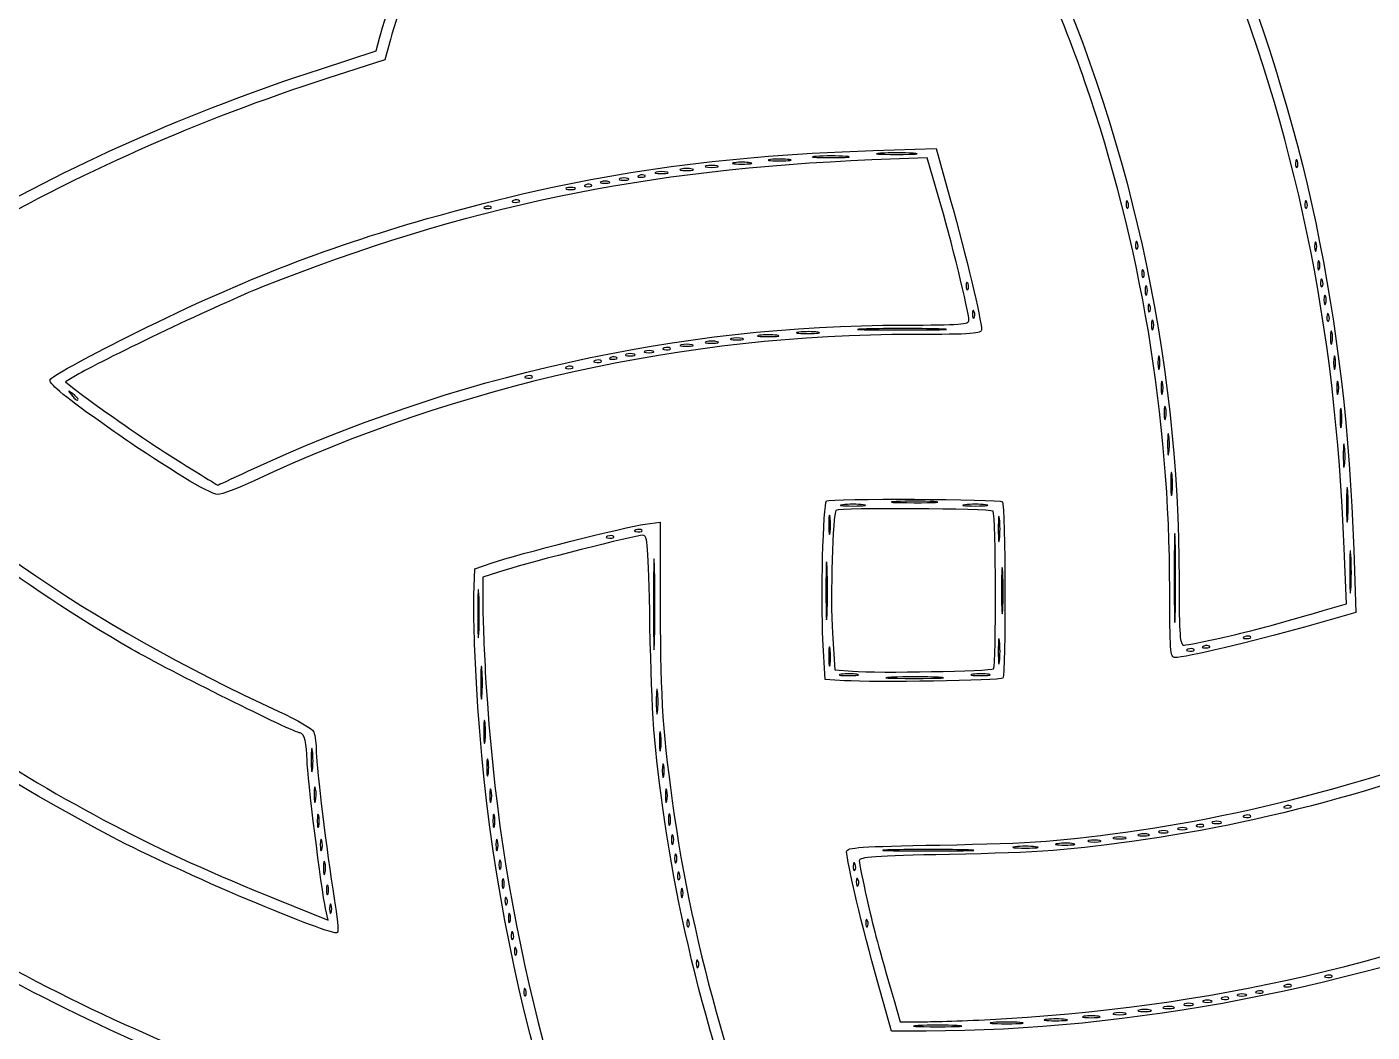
# Model space of a CAD drawing. Extents: x -435 to -123, y 280 to 590.
# Drawn here: x -354.8 to -241.4, y 398.2 to 482.9 of the extents above; entities that cross this region are included whole.
import ezdxf

# ---------------------------------------------------------------- set-up
doc = ezdxf.new("R2010")
doc.units = 0
doc.layers.add('Image', color=7, linetype='CONTINUOUS')

msp = doc.modelspace()

# ---------------------------------------------------------------- linework, layer by layer
at = {"layer": 'Image', "color": 7}
for points in [[(-330.08234, 479.375224), (-325.38326, 480.905987), (-325.105765, 481.982404)], [(-324.181338, 481.8682), (-324.643353, 480.148408), (-329.447816, 478.601498)], [(-283.452279, 472.505701), (-278.160612, 472.684546), (-276.903683, 468.214393)], [(-277.950665, 468.604343), (-278.915442, 471.885767), (-283.565097, 471.703889)], [(-350.462162, 453.662132), (-351.590795, 453.001443), (-350.859037, 452.406959)], [(-243.43927, 443.842338), (-243.439148, 443.842338)], [(-278.348678, 442.90519), (-278.348678, 442.905081)], [(-302.698944, 441.006095), (-301.443946, 441.172158), (-301.430452, 433.672784)], [(-242.935432, 438.844809), (-242.758391, 433.546163), (-247.098042, 432.32229)], [(-245.511968, 433.717078), (-243.554993, 434.288687), (-243.736945, 438.962297)], [(-317.13977, 435.012457), (-317.054362, 437.236923), (-315.599154, 437.74088)], [(-314.533492, 437.11916), (-316.392904, 436.520291), (-316.390258, 434.257267)], [(-287.357106, 437.33996), (-287.356444, 437.33996)], [(-272.541444, 436.94481), (-272.540492, 436.94481)], [(-285.873719, 427.804691), (-287.501409, 427.917102), (-287.696593, 431.278588)], [(-286.902922, 431.808252), (-286.708929, 428.711847), (-285.212896, 428.598028)], [(-277.950083, 428.089528), (-277.950083, 428.089409)], [(-333.828178, 409.384839), (-329.435301, 407.61629), (-329.652392, 408.582514)], [(-278.983599, 398.261097), (-281.923278, 398.259853), (-283.135679, 402.559345)], [(-281.701584, 400.839554), (-281.18091, 399.053616), (-278.877025, 399.054939)]]:
    msp.add_lwpolyline(points, dxfattribs=at)
for points in [[(-285.767383, 472.008512)], [(-280.078841, 472.273678)], [(-298.731966, 470.938085)], [(-296.6153, 471.202668)], [(-293.83355, 471.471101)], [(-290.525147, 471.738502)], [(-247.685092, 471.599059)], [(-305.743425, 469.872594)], [(-304.155925, 470.137178)], [(-302.70622, 470.386376)], [(-300.848633, 470.673501)], [(-308.653841, 469.343428)], [(-307.204136, 469.592626)], [(-315.670803, 467.740542)], [(-313.289553, 468.269709)], [(-261.972592, 468.159476)], [(-246.891342, 468.159476)], [(-261.178842, 464.719892)], [(-246.103092, 464.736429)], [(-245.838509, 463.148929)], [(-260.649675, 462.338642)], [(-275.466307, 461.280309)], [(-260.390592, 461.032262)], [(-245.568425, 461.544892)], [(-245.309342, 460.238512)], [(-274.937141, 458.899059)], [(-260.120508, 459.428226)], [(-245.039258, 458.634476)], [(-277.947252, 457.459249)], [(-259.861426, 458.121845)], [(-298.731966, 456.121418)], [(-296.6153, 456.386001)], [(-294.498633, 456.650585)], [(-291.588216, 456.922291)], [(-288.143897, 457.186419)], [(-244.773019, 457.195804)], [(-305.08747, 455.040542)], [(-303.626758, 455.320511)], [(-302.039258, 455.585094)], [(-300.589553, 455.834292)], [(-259.325102, 455.079137)], [(-244.508435, 455.079137)], [(-308.791636, 454.246792)], [(-306.410386, 454.775959)], [(-312.23122, 453.453042)], [(-259.060519, 452.96247)], [(-244.243852, 452.96247)], [(-350.524154, 451.541012)], [(-258.795935, 450.845804)], [(-243.971807, 450.577582)], [(-258.524229, 448.464554)], [(-243.705319, 447.533784)], [(-341.554091, 444.904318)], [(-336.208238, 445.45953)], [(-258.257402, 445.152534)], [(-284.312175, 442.636682)], [(-273.993425, 442.636682)], [(-287.098793, 441.581749)], [(-272.809838, 441.453095)], [(-302.970803, 440.488459)], [(-305.352053, 439.959292)], [(-257.986932, 439.453793)], [(-243.172118, 438.400738)], [(-301.907813, 437.352054)], [(-316.726173, 435.103095)], [(-258.452514, 435.49997)], [(-253.865978, 431.479232)], [(-251.641644, 431.492636)], [(-287.098793, 430.469249)], [(-272.809838, 431.134345)], [(-256.404144, 430.434292)], [(-255.081228, 430.698876)], [(-316.463759, 428.753095)], [(-285.873719, 427.804691)], [(-284.837717, 428.344018)], [(-273.725217, 428.344018)], [(-273.315245, 428.813923)], [(-301.649421, 426.901012)], [(-316.201213, 424.25044)], [(-301.386293, 423.325499)], [(-330.753297, 421.86919)], [(-315.941604, 421.080179)], [(-301.129277, 420.683304)], [(-330.493317, 418.695844)], [(-315.68136, 418.566637)], [(-300.864693, 418.566637)], [(-330.233443, 416.44997)], [(-315.416777, 416.44997)], [(-300.599158, 416.444943)], [(-251.641644, 416.411376)], [(-248.202061, 417.205126)], [(-257.060091, 415.368428)], [(-255.610394, 415.617626)], [(-254.149675, 415.897594)], [(-329.967908, 414.328269)], [(-315.151241, 414.328269)], [(-300.34267, 414.730179)], [(-264.336133, 414.317251)], [(-262.219466, 414.581835)], [(-260.230056, 414.837597)], [(-258.647591, 415.103844)], [(-300.078087, 413.142679)], [(-275.713216, 413.538699)], [(-269.760091, 413.797099)], [(-266.581467, 414.056518)], [(-329.704277, 412.48122)], [(-314.894754, 412.613512)], [(-284.991307, 412.332392)], [(-314.63017, 411.026012)], [(-299.807974, 411.538642)], [(-284.726724, 411.009476)], [(-329.446837, 410.496845)], [(-299.54892, 410.232262)], [(-329.182254, 408.909345)], [(-314.360057, 409.421976)], [(-314.101004, 408.115595)], [(-299.014224, 407.569892)], [(-283.932974, 407.569892)], [(-313.830891, 406.511559)], [(-313.566307, 405.188642)], [(-298.220474, 404.130309)], [(-244.762478, 402.917626)], [(-312.772557, 401.749059)], [(-248.202061, 402.123876)], [(-256.530925, 400.551761)], [(-254.943425, 400.816344)], [(-253.493728, 401.065542)], [(-252.033008, 401.345511)], [(-250.583311, 401.594709)], [(-264.468425, 399.504924)], [(-262.219466, 399.765168)], [(-260.1028, 400.029751)], [(-258.11339, 400.285514)], [(-276.374675, 398.720347)], [(-272.207487, 399.321398)], [(-271.083008, 398.982763)], [(-267.241814, 399.242669)]]:
    msp.add_lwpolyline(points, close=True, dxfattribs=at)
for points in [[(-325.105765, 481.982404), (-324.643327, 483.776221), (-322.223262, 490.77462), (-320.753555, 494.5682)], [(-319.759356, 494.5682), (-321.361594, 490.446475), (-323.616981, 483.968901), (-324.181338, 481.8682)], [(-265.602191, 478.296325), (-267.497719, 483.800182), (-271.52854, 493.245283), (-271.981877, 493.245283)], [(-269.929478, 491.491543), (-261.902683, 474.291075), (-257.670366, 455.252683), (-257.658764, 436.29372)], [(-254.226266, 492.319241), (-247.06862, 474.924898), (-243.590585, 458.452598), (-242.935432, 438.844809)], [(-243.736945, 438.962297), (-244.477291, 457.978785), (-247.775159, 473.773354), (-254.511117, 490.563366)], [(-360.886137, 465.702502), (-351.153042, 471.330599), (-341.156264, 475.767818), (-330.08234, 479.375224)], [(-329.447816, 478.601498), (-340.427098, 475.066458), (-350.546061, 470.582141), (-360.392662, 464.887982)], [(-258.452514, 435.49997), (-258.46106, 450.132103), (-260.871391, 464.559819), (-265.602191, 478.296325)], [(-346.026237, 430.471419), (-364.71315, 441.276063), (-380.508113, 456.354146), (-391.967508, 474.327575)], [(-321.069785, 466.757787), (-308.264983, 470.398697), (-297.606323, 472.027329), (-283.452279, 472.505701)], [(-288.280925, 472.008512), (-288.972149, 471.954008), (-288.406602, 471.909415), (-287.024154, 471.909415)], [(-285.767383, 472.008512), (-286.458607, 472.063016), (-287.589701, 472.063016), (-288.280925, 472.008512)], [(-287.024154, 471.909415), (-285.641706, 471.909415), (-285.076159, 471.954008), (-285.767383, 472.008512)], [(-282.856966, 472.273678), (-283.620951, 472.220232), (-282.995873, 472.176501), (-281.467904, 472.176501)], [(-280.078841, 472.273678), (-280.842826, 472.327123), (-282.092982, 472.327123), (-282.856966, 472.273678)], [(-281.467904, 472.176501), (-279.939935, 472.176501), (-279.314857, 472.220232), (-280.078841, 472.273678)], [(-283.565097, 471.703889), (-302.61814, 470.958619), (-318.095418, 467.733856), (-335.046029, 460.977591)], [(-299.658008, 470.938085), (-299.91267, 470.871534), (-299.70431, 470.817083), (-299.194987, 470.817083)], [(-298.731966, 470.938085), (-298.986628, 471.004633), (-299.403347, 471.004633), (-299.658008, 470.938085)], [(-299.194987, 470.817083), (-298.685664, 470.817083), (-298.477305, 470.871534), (-298.731966, 470.938085)], [(-297.541341, 471.202668), (-297.796003, 471.136117), (-297.587644, 471.081666), (-297.078321, 471.081666)], [(-296.6153, 471.202668), (-296.869961, 471.269216), (-297.28668, 471.269216), (-297.541341, 471.202668)], [(-297.078321, 471.081666), (-296.568998, 471.081666), (-296.360638, 471.136117), (-296.6153, 471.202668)], [(-295.156467, 471.474713), (-295.558633, 471.413898), (-295.292383, 471.362513), (-294.564779, 471.360526)], [(-293.83355, 471.471114), (-294.158961, 471.533916), (-294.754274, 471.535543), (-295.156467, 471.474713)], [(-294.564779, 471.360526), (-293.837175, 471.35841), (-293.508113, 471.4083), (-293.83355, 471.471101)], [(-292.112647, 471.741201), (-292.588183, 471.682315), (-292.262904, 471.63292), (-291.389779, 471.631436)], [(-290.525147, 471.738502), (-290.92271, 471.798872), (-291.637085, 471.800087), (-292.112647, 471.741201)], [(-291.389779, 471.631436), (-290.516654, 471.629848), (-290.127558, 471.67813), (-290.525147, 471.738502)], [(-247.844932, 471.439206), (-247.856415, 471.160292), (-247.793886, 471.004022), (-247.705967, 471.09194)], [(-247.685081, 471.599059), (-247.769541, 471.810125), (-247.832237, 471.747432), (-247.844932, 471.439206)], [(-247.705967, 471.09194), (-247.618049, 471.179858), (-247.608651, 471.408064), (-247.685092, 471.599059)], [(-306.404883, 469.872594), (-306.586784, 469.799196), (-306.437956, 469.739141), (-306.074154, 469.739141)], [(-305.743425, 469.872594), (-305.925326, 469.945993), (-306.222982, 469.945993), (-306.404883, 469.872594)], [(-306.074154, 469.739141), (-305.710352, 469.739141), (-305.561524, 469.799196), (-305.743425, 469.872594)], [(-304.817383, 470.137178), (-304.999284, 470.06378), (-304.850456, 470.003725), (-304.486654, 470.003725)], [(-304.155925, 470.137178), (-304.337826, 470.210576), (-304.635482, 470.210576), (-304.817383, 470.137178)], [(-304.486654, 470.003725), (-304.122852, 470.003725), (-303.974024, 470.06378), (-304.155925, 470.137178)], [(-303.213347, 470.407262), (-303.424405, 470.322802), (-303.361725, 470.260106), (-303.053485, 470.247411)], [(-302.70622, 470.386386), (-302.794141, 470.474305), (-303.022344, 470.483703), (-303.213347, 470.407262)], [(-303.053485, 470.247411), (-302.774588, 470.235928), (-302.618299, 470.298457), (-302.70622, 470.386376)], [(-301.774675, 470.673501), (-302.029336, 470.606951), (-301.820977, 470.5525), (-301.311654, 470.5525)], [(-300.848633, 470.673501), (-301.103295, 470.740049), (-301.520013, 470.740049), (-301.774675, 470.673501)], [(-301.311654, 470.5525), (-300.802331, 470.5525), (-300.593972, 470.606951), (-300.848633, 470.673501)], [(-309.3153, 469.343428), (-309.497201, 469.27003), (-309.348373, 469.209975), (-308.984571, 469.209975)], [(-308.653841, 469.343428), (-308.835743, 469.416826), (-309.133399, 469.416826), (-309.3153, 469.343428)], [(-308.984571, 469.209975), (-308.620769, 469.209975), (-308.47194, 469.27003), (-308.653841, 469.343428)], [(-307.711263, 469.613512), (-307.922321, 469.529052), (-307.859642, 469.466356), (-307.551402, 469.453661)], [(-307.204136, 469.592636), (-307.292058, 469.680555), (-307.520261, 469.689953), (-307.711263, 469.613512)], [(-307.551402, 469.453661), (-307.272505, 469.442178), (-307.116215, 469.504707), (-307.204136, 469.592626)], [(-275.382487, 458.202392), (-275.382487, 458.875403), (-276.913816, 465.077752), (-277.950665, 468.604343)], [(-316.17793, 467.761428), (-316.388988, 467.676968), (-316.326308, 467.614273), (-316.018069, 467.601578)], [(-315.670803, 467.740553), (-315.758724, 467.828471), (-315.986927, 467.837869), (-316.17793, 467.761428)], [(-316.018069, 467.601578), (-315.739171, 467.590095), (-315.582882, 467.652624), (-315.670803, 467.740542)], [(-313.79668, 468.290595), (-314.007738, 468.206135), (-313.945058, 468.143439), (-313.636819, 468.130744)], [(-313.289553, 468.26972), (-313.377474, 468.357638), (-313.605677, 468.367036), (-313.79668, 468.290595)], [(-313.636819, 468.130744), (-313.357921, 468.119262), (-313.201632, 468.181791), (-313.289553, 468.269709)], [(-276.903683, 468.214393), (-275.654744, 463.772679), (-274.324154, 458.199522), (-274.324154, 457.409995)], [(-262.132432, 467.999622), (-262.143915, 467.720709), (-262.081386, 467.564438), (-261.993467, 467.652357)], [(-261.972581, 468.159476), (-262.057041, 468.370542), (-262.119737, 468.307849), (-262.132432, 467.999622)], [(-261.993467, 467.652357), (-261.905549, 467.740275), (-261.896151, 467.968481), (-261.972592, 468.159476)], [(-247.051182, 467.999622), (-247.062665, 467.720709), (-247.000136, 467.564438), (-246.912217, 467.652357)], [(-246.891331, 468.159476), (-246.975791, 468.370542), (-247.038487, 468.307849), (-247.051182, 467.999622)], [(-246.912217, 467.652357), (-246.824299, 467.740275), (-246.814901, 467.968481), (-246.891342, 468.159476)], [(-346.356966, 456.797913), (-337.202727, 461.371794), (-329.910175, 464.244124), (-321.069785, 466.757787)], [(-261.338682, 464.560039), (-261.350165, 464.281126), (-261.287636, 464.124855), (-261.199717, 464.212773)], [(-261.178831, 464.719892), (-261.263291, 464.930958), (-261.325987, 464.868265), (-261.338682, 464.560039)], [(-261.199717, 464.212773), (-261.111799, 464.300692), (-261.102401, 464.528897), (-261.178842, 464.719892)], [(-246.103092, 464.736429), (-246.17649, 464.91833), (-246.236546, 464.769502), (-246.236546, 464.4057)], [(-246.236546, 464.4057), (-246.236546, 464.041897), (-246.17649, 463.893069), (-246.103092, 464.07497)], [(-246.103092, 464.07497), (-246.029694, 464.256871), (-246.029694, 464.554528), (-246.103092, 464.736429)], [(-245.838509, 463.148929), (-245.911907, 463.33083), (-245.971962, 463.182002), (-245.971962, 462.8182)], [(-245.838509, 462.48747), (-245.765111, 462.669371), (-245.765111, 462.967028), (-245.838509, 463.148929)], [(-260.809515, 462.178789), (-260.820998, 461.899876), (-260.758469, 461.743605), (-260.670551, 461.831523)], [(-260.649664, 462.338642), (-260.734125, 462.549708), (-260.79682, 462.487015), (-260.809515, 462.178789)], [(-260.670551, 461.831523), (-260.582632, 461.919442), (-260.573234, 462.147647), (-260.649675, 462.338642)], [(-245.971962, 462.8182), (-245.971962, 462.454397), (-245.911907, 462.305569), (-245.838509, 462.48747)], [(-335.046029, 460.977591), (-338.382584, 459.64769), (-348.176321, 455.000244), (-350.462162, 453.662132)], [(-275.626195, 461.120456), (-275.637572, 460.841542), (-275.57513, 460.685272), (-275.487209, 460.77319)], [(-275.466334, 461.280309), (-275.550789, 461.491375), (-275.613495, 461.428682), (-275.626195, 461.120456)], [(-275.487209, 460.77319), (-275.399288, 460.861108), (-275.389896, 461.089314), (-275.466307, 461.280309)], [(-260.390592, 461.032262), (-260.46399, 461.214163), (-260.524046, 461.065335), (-260.524046, 460.701533)], [(-260.524046, 460.701533), (-260.524046, 460.337731), (-260.46399, 460.188903), (-260.390592, 460.370804)], [(-260.390592, 460.370804), (-260.317194, 460.552705), (-260.317194, 460.850361), (-260.390592, 461.032262)], [(-245.728265, 461.385039), (-245.739748, 461.106126), (-245.677219, 460.949855), (-245.589301, 461.037773)], [(-245.568414, 461.544892), (-245.652875, 461.755958), (-245.71557, 461.693265), (-245.728265, 461.385039)], [(-245.589301, 461.037773), (-245.501382, 461.125692), (-245.491984, 461.353897), (-245.568425, 461.544892)], [(-260.120498, 459.428226), (-260.204958, 459.639292), (-260.267654, 459.576599), (-260.280348, 459.268372)], [(-245.309342, 460.238512), (-245.38274, 460.420413), (-245.442796, 460.271585), (-245.442796, 459.907783)], [(-245.442796, 459.907783), (-245.442796, 459.543981), (-245.38274, 459.395153), (-245.309342, 459.577054)], [(-245.309342, 459.577054), (-245.235944, 459.758955), (-245.235944, 460.056611), (-245.309342, 460.238512)], [(-275.097028, 458.739206), (-275.108405, 458.460292), (-275.045964, 458.304022), (-274.958043, 458.39194)], [(-274.937167, 458.899059), (-275.021622, 459.110125), (-275.084328, 459.047432), (-275.097028, 458.739206)], [(-274.958043, 458.39194), (-274.870122, 458.479858), (-274.860729, 458.708064), (-274.937141, 458.899059)], [(-260.280348, 459.268372), (-260.291831, 458.989459), (-260.229302, 458.833188), (-260.141384, 458.921107)], [(-260.141384, 458.921107), (-260.053466, 459.009025), (-260.044068, 459.237231), (-260.120508, 459.428226)], [(-245.199098, 458.474622), (-245.210581, 458.195709), (-245.148052, 458.039438), (-245.060134, 458.127357)], [(-245.039248, 458.634476), (-245.123708, 458.845542), (-245.186404, 458.782849), (-245.199098, 458.474622)], [(-245.060134, 458.127357), (-244.972216, 458.215275), (-244.962818, 458.443481), (-245.039258, 458.634476)], [(-336.208238, 445.45953), (-318.943805, 453.527239), (-299.872532, 457.77613), (-280.872591, 457.787756)], [(-288.143897, 457.186419), (-288.54146, 457.246789), (-289.255835, 457.248003), (-289.731397, 457.189118)], [(-284.032669, 457.459588), (-285.750741, 457.413429), (-284.418008, 457.375511), (-281.071029, 457.375326)], [(-277.947252, 457.459323), (-279.57616, 457.505668), (-282.314597, 457.505819), (-284.032669, 457.459588)], [(-281.071029, 457.375326), (-277.72405, 457.375141), (-276.318345, 457.412905), (-277.947252, 457.459249)], [(-280.872591, 457.787756), (-276.084877, 457.790693), (-275.382487, 457.843734), (-275.382487, 458.202392)], [(-274.324154, 457.409995), (-274.324154, 457.048963), (-275.043741, 456.996946), (-280.078841, 456.994006)], [(-259.861426, 458.121845), (-259.934824, 458.303746), (-259.994879, 458.154918), (-259.994879, 457.791116)], [(-259.994879, 457.791116), (-259.994879, 457.427314), (-259.934824, 457.278486), (-259.861426, 457.460387)], [(-259.861426, 457.460387), (-259.788028, 457.642288), (-259.788028, 457.939944), (-259.861426, 458.121845)], [(-244.773019, 457.195804), (-244.839569, 457.450465), (-244.894021, 457.242106), (-244.894021, 456.732783)], [(-352.905404, 453.176891), (-352.905404, 453.368905), (-349.958607, 454.998365), (-346.356966, 456.797913)], [(-280.078841, 456.994006), (-299.3585, 456.982761), (-318.317139, 452.779059), (-335.679071, 444.66578)], [(-299.658008, 456.121418), (-299.91267, 456.054867), (-299.70431, 456.000416), (-299.194987, 456.000416)], [(-298.731966, 456.121418), (-298.986628, 456.187966), (-299.403347, 456.187966), (-299.658008, 456.121418)], [(-299.194987, 456.000416), (-298.685664, 456.000416), (-298.477305, 456.054867), (-298.731966, 456.121418)], [(-297.541341, 456.386001), (-297.796003, 456.319451), (-297.587644, 456.265), (-297.078321, 456.265)], [(-296.6153, 456.386001), (-296.869961, 456.452549), (-297.28668, 456.452549), (-297.541341, 456.386001)], [(-297.078321, 456.265), (-296.568998, 456.265), (-296.360638, 456.319451), (-296.6153, 456.386001)], [(-295.424675, 456.650585), (-295.679336, 456.584034), (-295.470977, 456.529583), (-294.961654, 456.529583)], [(-294.498633, 456.650585), (-294.753295, 456.717133), (-295.170013, 456.717133), (-295.424675, 456.650585)], [(-294.961654, 456.529583), (-294.452331, 456.529583), (-294.243972, 456.584034), (-294.498633, 456.650585)], [(-293.043425, 456.922291), (-293.443607, 456.861669), (-293.116185, 456.812068), (-292.315821, 456.812068)], [(-291.588216, 456.922291), (-291.988399, 456.982915), (-292.643243, 456.982915), (-293.043425, 456.922291)], [(-292.315821, 456.812068), (-291.515456, 456.812068), (-291.188034, 456.861669), (-291.588216, 456.922291)], [(-289.731397, 457.189118), (-290.206933, 457.130232), (-289.881654, 457.080837), (-289.008529, 457.079353)], [(-289.008529, 457.079353), (-288.135404, 457.077765), (-287.746308, 457.126046), (-288.143897, 457.186419)], [(-244.894021, 456.732783), (-244.894021, 456.22346), (-244.839569, 456.015101), (-244.773019, 456.269762)], [(-244.773019, 456.269762), (-244.706471, 456.524424), (-244.706471, 456.941142), (-244.773019, 457.195804)], [(-305.594597, 455.061428), (-305.805655, 454.976968), (-305.742975, 454.914273), (-305.434735, 454.901578)], [(-305.08747, 455.040553), (-305.175391, 455.128471), (-305.403594, 455.137869), (-305.594597, 455.061428)], [(-305.434735, 454.901578), (-305.155838, 454.890095), (-304.999549, 454.952624), (-305.08747, 455.040542)], [(-304.288216, 455.320511), (-304.470118, 455.247113), (-304.321289, 455.187058), (-303.957487, 455.187058)], [(-303.626758, 455.320511), (-303.808659, 455.393909), (-304.106315, 455.393909), (-304.288216, 455.320511)], [(-303.957487, 455.187058), (-303.593685, 455.187058), (-303.444857, 455.247113), (-303.626758, 455.320511)], [(-302.700716, 455.585094), (-302.882618, 455.511696), (-302.733789, 455.451641), (-302.369987, 455.451641)], [(-302.039258, 455.585094), (-302.221159, 455.658493), (-302.518815, 455.658493), (-302.700716, 455.585094)], [(-302.369987, 455.451641), (-302.006185, 455.451641), (-301.857357, 455.511696), (-302.039258, 455.585094)], [(-301.09668, 455.855178), (-301.307738, 455.770718), (-301.245058, 455.708023), (-300.936819, 455.695328)], [(-300.589553, 455.834303), (-300.677474, 455.922221), (-300.905677, 455.931619), (-301.09668, 455.855178)], [(-300.936819, 455.695328), (-300.657921, 455.683845), (-300.501632, 455.746374), (-300.589553, 455.834292)], [(-259.325102, 455.079137), (-259.391653, 455.333799), (-259.446104, 455.125439), (-259.446104, 454.616116)], [(-259.325102, 454.153095), (-259.258554, 454.407757), (-259.258554, 454.824476), (-259.325102, 455.079137)], [(-244.508435, 455.079137), (-244.574986, 455.333799), (-244.629437, 455.125439), (-244.629437, 454.616116)], [(-244.508435, 454.153095), (-244.441887, 454.407757), (-244.441887, 454.824476), (-244.508435, 455.079137)], [(-309.298763, 454.267678), (-309.509821, 454.183218), (-309.447142, 454.120523), (-309.138902, 454.107828)], [(-308.791636, 454.246803), (-308.879558, 454.334721), (-309.107761, 454.344119), (-309.298763, 454.267678)], [(-309.138902, 454.107828), (-308.860005, 454.096345), (-308.703715, 454.158874), (-308.791636, 454.246792)], [(-306.917513, 454.796845), (-307.128571, 454.712385), (-307.065892, 454.649689), (-306.757652, 454.636994)], [(-306.410386, 454.77597), (-306.498308, 454.863888), (-306.726511, 454.873286), (-306.917513, 454.796845)], [(-306.757652, 454.636994), (-306.478755, 454.625512), (-306.322465, 454.688041), (-306.410386, 454.775959)], [(-259.446104, 454.616116), (-259.446104, 454.106793), (-259.391653, 453.898434), (-259.325102, 454.153095)], [(-244.629437, 454.616116), (-244.629437, 454.106793), (-244.574986, 453.898434), (-244.508435, 454.153095)], [(-373.975868, 453.327791), (-362.089885, 441.246001), (-349.621078, 432.565974), (-333.598679, 425.219638)], [(-348.010612, 449.170134), (-351.552087, 451.649439), (-352.905404, 452.757233), (-352.905404, 453.176891)], [(-312.738347, 453.473928), (-312.949405, 453.389468), (-312.886725, 453.326773), (-312.578485, 453.314078)], [(-312.23122, 453.453053), (-312.319141, 453.540971), (-312.547344, 453.550369), (-312.738347, 453.473928)], [(-312.578485, 453.314078), (-312.299588, 453.302595), (-312.143299, 453.365124), (-312.23122, 453.453042)], [(-259.060519, 452.96247), (-259.127069, 453.217132), (-259.181521, 453.008772), (-259.181521, 452.49945)], [(-259.060519, 452.036429), (-258.993971, 452.29109), (-258.993971, 452.707809), (-259.060519, 452.96247)], [(-244.243852, 452.96247), (-244.310403, 453.217132), (-244.364854, 453.008772), (-244.364854, 452.49945)], [(-244.243852, 452.036429), (-244.177304, 452.29109), (-244.177304, 452.707809), (-244.243852, 452.96247)], [(-350.987175, 452.004033), (-351.40683, 452.33314), (-351.41617, 452.323782), (-351.087081, 451.904137)], [(-351.087081, 451.904137), (-350.74143, 451.463407), (-350.524154, 451.32325), (-350.524154, 451.541012)], [(-350.524154, 451.541012), (-350.524154, 451.595953), (-350.732513, 451.804312), (-350.987175, 452.004033)], [(-350.859037, 452.406959), (-350.066478, 451.763088), (-345.332129, 448.428375), (-344.041862, 447.605182)], [(-259.181521, 452.49945), (-259.181521, 451.990127), (-259.127069, 451.781767), (-259.060519, 452.036429)], [(-244.364854, 452.49945), (-244.364854, 451.990127), (-244.310403, 451.781767), (-244.243852, 452.036429)], [(-258.795935, 450.845804), (-258.862486, 451.100465), (-258.916937, 450.892106), (-258.916937, 450.382783)], [(-258.795935, 449.919762), (-258.729387, 450.174423), (-258.729387, 450.591142), (-258.795935, 450.845804)], [(-243.971794, 450.577582), (-244.032609, 450.979765), (-244.083993, 450.713512), (-244.08598, 449.985908)], [(-243.975406, 449.254666), (-243.912604, 449.580087), (-243.910977, 450.1754), (-243.971807, 450.577582)], [(-258.916937, 450.382783), (-258.916937, 449.87346), (-258.862486, 449.665101), (-258.795935, 449.919762)], [(-244.08598, 449.985908), (-244.088097, 449.258304), (-244.038207, 448.929244), (-243.975406, 449.254666)], [(-347.613737, 414.601377), (-364.712541, 423.604587), (-378.773293, 434.657304), (-391.193734, 448.858256)], [(-341.554091, 444.904318), (-345.1166, 447.148847), (-345.23717, 447.228508), (-348.010612, 449.170134)], [(-258.524229, 448.464554), (-258.584851, 448.864736), (-258.634452, 448.537314), (-258.634452, 447.73695)], [(-258.524229, 447.009345), (-258.463606, 447.409528), (-258.463606, 448.064371), (-258.524229, 448.464554)], [(-344.041862, 447.605182), (-341.805286, 446.178252), (-338.795386, 444.297366), (-338.748476, 444.297366)], [(-258.634452, 447.73695), (-258.634452, 446.936585), (-258.584851, 446.609163), (-258.524229, 447.009345)], [(-243.705319, 447.533784), (-243.764205, 448.009333), (-243.8136, 447.684043), (-243.815084, 446.810918)], [(-243.708018, 445.946284), (-243.647648, 446.34386), (-243.646433, 447.058235), (-243.705319, 447.533784)], [(-243.815084, 446.810918), (-243.816672, 445.937793), (-243.768391, 445.548708), (-243.708018, 445.946284)], [(-338.748476, 443.503616), (-339.068807, 443.503616), (-340.331346, 444.133933), (-341.554091, 444.904318)], [(-338.748476, 444.297366), (-338.719186, 444.297366), (-337.576081, 444.820339), (-336.208238, 445.45953)], [(-258.257402, 445.152534), (-258.316288, 445.628083), (-258.365683, 445.302793), (-258.367168, 444.429668)], [(-258.260101, 443.565034), (-258.199731, 443.96261), (-258.198517, 444.676985), (-258.257402, 445.152534)], [(-335.679071, 444.66578), (-337.046914, 444.026589), (-338.428145, 443.503616), (-338.748476, 443.503616)], [(-258.367168, 444.429668), (-258.368755, 443.556543), (-258.320474, 443.167458), (-258.260101, 443.565034)], [(-243.439148, 443.842338), (-243.494637, 444.456413), (-243.539378, 443.887273), (-243.538571, 442.577585)], [(-243.437683, 441.461088), (-243.382998, 442.156704), (-243.38366, 443.228267), (-243.43927, 443.842338)], [(-287.696593, 431.278588), (-287.888998, 434.592291), (-287.680718, 442.67056), (-287.395682, 442.955714)], [(-287.395682, 442.955714), (-287.160176, 443.191212), (-272.797984, 443.123971), (-272.560256, 442.886256)], [(-286.031966, 442.636682), (-286.504909, 442.57799), (-286.117956, 442.529968), (-285.172071, 442.529968)], [(-284.312175, 442.636682), (-284.785117, 442.695372), (-285.559024, 442.695372), (-286.031966, 442.636682)], [(-285.172071, 442.529968), (-284.226185, 442.529968), (-283.839232, 442.57799), (-284.312175, 442.636682)], [(-281.523678, 442.906139), (-282.438898, 442.854326), (-281.758946, 442.811506), (-280.012696, 442.810982)], [(-278.348678, 442.905081), (-279.179734, 442.957418), (-280.608484, 442.957844), (-281.523678, 442.906139)], [(-280.012696, 442.810982), (-278.266446, 442.810453), (-277.517648, 442.852852), (-278.348678, 442.90519)], [(-275.713216, 442.636682), (-276.186159, 442.57799), (-275.799206, 442.529968), (-274.853321, 442.529968)], [(-273.993425, 442.636682), (-274.466367, 442.695372), (-275.240274, 442.695372), (-275.713216, 442.636682)], [(-274.853321, 442.529968), (-273.907435, 442.529968), (-273.520482, 442.57799), (-273.993425, 442.636682)], [(-272.560256, 442.886256), (-272.303346, 442.629322), (-272.265193, 428.276462), (-272.52078, 428.020887)], [(-243.538571, 442.577585), (-243.537777, 441.267898), (-243.492364, 440.765475), (-243.437683, 441.461088)], [(-287.098872, 441.581749), (-287.1597, 441.983932), (-287.211082, 441.717679), (-287.213066, 440.990075)], [(-287.102497, 440.258832), (-287.039685, 440.584254), (-287.038071, 441.179566), (-287.098793, 441.581749)], [(-286.600926, 442.162962), (-286.884639, 441.879254), (-287.090882, 434.807857), (-286.902922, 431.808252)], [(-273.354006, 442.092506), (-273.583823, 442.322302), (-286.373544, 442.390329), (-286.600926, 442.162962)], [(-273.315245, 428.813923), (-273.066616, 429.062555), (-273.103922, 441.842417), (-273.354006, 442.092506)], [(-272.809838, 441.453095), (-272.868522, 441.926038), (-272.916544, 441.539085), (-272.916544, 440.5932)], [(-272.809838, 439.733304), (-272.751153, 440.206246), (-272.751153, 440.980153), (-272.809838, 441.453095)], [(-315.599154, 437.74088), (-313.601312, 438.432755), (-304.240433, 440.80212), (-302.698944, 441.006095)], [(-303.47793, 440.509345), (-303.688988, 440.424885), (-303.626308, 440.362189), (-303.318069, 440.349494)], [(-302.970803, 440.48847), (-303.058724, 440.576388), (-303.286927, 440.585786), (-303.47793, 440.509345)], [(-303.318069, 440.349494), (-303.039171, 440.338012), (-302.882882, 440.400541), (-302.970803, 440.488459)], [(-287.213066, 440.990075), (-287.215712, 440.26247), (-287.165283, 439.933411), (-287.102497, 440.258832)], [(-272.916544, 440.5932), (-272.916544, 439.647314), (-272.868522, 439.260361), (-272.809838, 439.733304)], [(-257.986858, 439.453793), (-258.033017, 441.171872), (-258.070935, 439.839137), (-258.07112, 436.492158)], [(-302.886454, 440.064033), (-303.505976, 440.064033), (-312.270775, 437.847915), (-314.533492, 437.11916)], [(-305.85918, 439.980178), (-306.070238, 439.895718), (-306.007558, 439.833023), (-305.699319, 439.820328)], [(-305.352053, 439.959303), (-305.439974, 440.047221), (-305.668177, 440.056619), (-305.85918, 439.980178)], [(-305.699319, 439.820328), (-305.420421, 439.808845), (-305.264132, 439.871374), (-305.352053, 439.959292)], [(-302.291327, 432.457262), (-302.426952, 439.352232), (-302.48262, 440.064033), (-302.886454, 440.064033)], [(-257.987197, 433.368376), (-257.940852, 434.997275), (-257.940702, 437.735713), (-257.986932, 439.453793)], [(-243.172091, 438.400738), (-243.224756, 439.242795), (-243.268336, 438.622064), (-243.268931, 437.021335)], [(-301.907813, 437.352054), (-301.953904, 439.061924), (-301.991607, 437.662939), (-301.991607, 434.2432)], [(-287.356444, 437.33996), (-287.406159, 438.474398), (-287.447143, 437.616637), (-287.447514, 435.433825)], [(-243.173176, 435.490321), (-243.119915, 436.248993), (-243.119426, 437.55868), (-243.172118, 438.400738)], [(-301.907813, 431.134345), (-301.861749, 432.844215), (-301.861749, 435.642184), (-301.907813, 437.352054)], [(-287.357106, 433.37121), (-287.30702, 434.419587), (-287.306729, 436.205524), (-287.357106, 437.33996)], [(-272.540492, 436.94481), (-272.592297, 437.860019), (-272.635133, 437.180075), (-272.635636, 435.433825)], [(-272.541444, 433.76981), (-272.48911, 434.600853), (-272.488686, 436.029603), (-272.541444, 436.94481)], [(-243.268931, 437.021335), (-243.26946, 435.420606), (-243.226439, 434.731649), (-243.173176, 435.490321)], [(-316.726173, 435.103095), (-316.777846, 436.012601), (-316.8201, 435.26846), (-316.8201, 433.44945)], [(-258.07112, 436.492158), (-258.071305, 433.145179), (-258.033541, 431.739477), (-257.987197, 433.368376)], [(-257.658764, 436.29372), (-257.655827, 431.479333), (-257.604204, 430.803616), (-257.239415, 430.803616)], [(-316.932548, 427.628616), (-317.093494, 430.466272), (-317.186733, 433.789), (-317.13977, 435.012457)], [(-316.726173, 431.795804), (-316.6745, 432.705309), (-316.6745, 434.19359), (-316.726173, 435.103095)], [(-287.447514, 435.433825), (-287.447778, 433.251012), (-287.407191, 432.322835), (-287.357106, 433.37121)], [(-272.635636, 435.433825), (-272.635636, 433.687575), (-272.593779, 432.938769), (-272.541444, 433.76981)], [(-258.017992, 429.745283), (-258.403167, 429.745283), (-258.449511, 430.359058), (-258.452514, 435.49997)], [(-316.8201, 433.44945), (-316.8201, 431.630439), (-316.777846, 430.886299), (-316.726173, 431.795804)], [(-316.390258, 434.257267), (-316.390258, 433.012604), (-316.269688, 430.02971), (-316.123796, 427.628616)], [(-301.991607, 434.2432), (-301.991607, 430.82346), (-301.953904, 429.424476), (-301.907813, 431.134345)], [(-301.430452, 433.672784), (-301.416694, 426.137594), (-301.211959, 423.178473), (-300.237843, 416.445115)], [(-253.865978, 431.479232), (-251.055778, 432.121209), (-250.088784, 432.380244), (-245.511968, 433.717078)], [(-301.030349, 415.915949), (-301.959724, 422.35433), (-302.138821, 424.703708), (-302.291327, 432.457262)], [(-247.098042, 432.32229), (-251.385922, 431.11302), (-257.181638, 429.745283), (-258.017992, 429.745283)], [(-272.809838, 431.134345), (-272.868522, 431.607288), (-272.916544, 431.220335), (-272.916544, 430.27445)], [(-257.239415, 430.803616), (-257.010622, 430.803616), (-255.492575, 431.107644), (-253.865978, 431.479232)], [(-252.148763, 431.513522), (-252.359829, 431.429062), (-252.297136, 431.366366), (-251.98891, 431.353672)], [(-251.641644, 431.492647), (-251.729563, 431.580565), (-251.957769, 431.589963), (-252.148763, 431.513522)], [(-251.98891, 431.353672), (-251.709997, 431.342189), (-251.553726, 431.404718), (-251.641644, 431.492636)], [(-331.795596, 423.395283), (-332.289203, 423.395283), (-342.993927, 428.71816), (-346.026237, 430.471419)], [(-287.098872, 430.469249), (-287.1597, 430.871432), (-287.211082, 430.605179), (-287.213066, 429.877575)], [(-287.102497, 429.146332), (-287.039685, 429.471754), (-287.038071, 430.067066), (-287.098793, 430.469249)], [(-272.916544, 430.27445), (-272.916544, 429.328564), (-272.868522, 428.941611), (-272.809838, 429.414554)], [(-272.809838, 429.414554), (-272.751153, 429.887496), (-272.751153, 430.661403), (-272.809838, 431.134345)], [(-256.911263, 430.455178), (-257.122329, 430.370718), (-257.059636, 430.308023), (-256.75141, 430.295328)], [(-256.404144, 430.434303), (-256.492063, 430.522221), (-256.720269, 430.531619), (-256.911263, 430.455178)], [(-256.75141, 430.295328), (-256.472497, 430.283845), (-256.316226, 430.346374), (-256.404144, 430.434292)], [(-255.588347, 430.719762), (-255.799413, 430.635302), (-255.73672, 430.572606), (-255.428493, 430.559911)], [(-255.081228, 430.698886), (-255.169146, 430.786805), (-255.397352, 430.796203), (-255.588347, 430.719762)], [(-255.428493, 430.559911), (-255.14958, 430.548428), (-254.993309, 430.610957), (-255.081228, 430.698876)], [(-316.463759, 428.753095), (-316.519454, 429.371559), (-316.565042, 428.865543), (-316.565042, 427.628616)], [(-287.213066, 429.877575), (-287.215712, 429.14997), (-287.165283, 428.820911), (-287.102497, 429.146332)], [(-316.463759, 426.504137), (-316.408065, 427.122601), (-316.408065, 428.134632), (-316.463759, 428.753095)], [(-286.160633, 428.347629), (-286.5628, 428.286815), (-286.29655, 428.23543), (-285.568946, 428.233443)], [(-284.837717, 428.344031), (-285.163128, 428.406833), (-285.75844, 428.40846), (-286.160633, 428.347629)], [(-272.52078, 428.020887), (-272.727288, 427.814378), (-283.490591, 427.64011), (-285.873719, 427.804691)], [(-285.568946, 428.233443), (-284.841341, 428.231326), (-284.512279, 428.281216), (-284.837717, 428.344018)], [(-285.212896, 428.598028), (-283.077894, 428.435598), (-273.520138, 428.609035), (-273.315245, 428.813923)], [(-281.918833, 428.090203), (-283.053261, 428.040488), (-282.195508, 427.999506), (-280.012696, 427.999136)], [(-277.950083, 428.089409), (-278.998468, 428.139498), (-280.784406, 428.139799), (-281.918833, 428.090203)], [(-280.012696, 427.999136), (-277.829883, 427.998871), (-276.901698, 428.039443), (-277.950083, 428.089528)], [(-275.048133, 428.347629), (-275.4503, 428.286815), (-275.18405, 428.23543), (-274.456446, 428.233443)], [(-273.725217, 428.344031), (-274.050628, 428.406833), (-274.64594, 428.40846), (-275.048133, 428.347629)], [(-274.456446, 428.233443), (-273.728841, 428.231326), (-273.399779, 428.281216), (-273.725217, 428.344018)], [(-300.297427, 366.840595), (-310.267191, 385.793184), (-315.681969, 405.579831), (-316.932548, 427.628616)], [(-316.565042, 427.628616), (-316.565042, 426.391689), (-316.519454, 425.885673), (-316.463759, 426.504137)], [(-316.123796, 427.628616), (-314.982675, 408.845705), (-310.837395, 391.821919), (-303.367546, 375.241116)], [(-301.649421, 426.901012), (-301.708106, 427.373955), (-301.756128, 426.987002), (-301.756128, 426.041116)], [(-301.649421, 425.18122), (-301.590736, 425.654163), (-301.590736, 426.428069), (-301.649421, 426.901012)], [(-301.756128, 426.041116), (-301.756128, 425.095231), (-301.708106, 424.708278), (-301.649421, 425.18122)], [(-261.023986, 415.209926), (-248.778998, 416.977491), (-235.62709, 420.892425), (-224.744063, 426.009387)], [(-333.598679, 425.219638), (-332.035256, 424.502802), (-330.746629, 423.742297), (-330.640716, 423.473933)], [(-316.20116, 424.25044), (-316.26003, 424.725989), (-316.309428, 424.4007), (-316.31091, 423.527575)], [(-224.231245, 425.207986), (-235.09655, 420.099228), (-248.257367, 416.182654), (-260.49482, 414.416177)], [(-360.446029, 423.275749), (-351.509886, 417.395985), (-344.026305, 413.490566), (-333.828178, 409.384839)], [(-331.213195, 421.083417), (-331.217693, 422.465733), (-331.451797, 423.395283), (-331.795596, 423.395283)], [(-330.640716, 423.473933), (-330.537476, 423.212395), (-330.444634, 422.437414), (-330.434421, 421.751757)], [(-316.31091, 423.527575), (-316.313555, 422.65445), (-316.264237, 422.265364), (-316.203859, 422.66294)], [(-316.203859, 422.66294), (-316.143481, 423.060516), (-316.142264, 423.774891), (-316.201213, 424.25044)], [(-301.386372, 423.325499), (-301.4472, 423.727682), (-301.498582, 423.461429), (-301.500566, 422.733825)], [(-301.389997, 422.002582), (-301.327185, 422.328004), (-301.325571, 422.923316), (-301.386293, 423.325499)], [(-330.753244, 421.86919), (-330.812114, 422.344739), (-330.861511, 422.01945), (-330.862993, 421.146325)], [(-301.500566, 422.733825), (-301.503212, 422.00622), (-301.452783, 421.677161), (-301.389997, 422.002582)], [(-329.652392, 408.582514), (-329.993387, 410.100166), (-331.209174, 419.837767), (-331.213195, 421.083417)], [(-330.862993, 421.146325), (-330.865639, 420.2732), (-330.81632, 419.884114), (-330.755943, 420.28169)], [(-330.755943, 420.28169), (-330.695565, 420.679266), (-330.694348, 421.393641), (-330.753297, 421.86919)], [(-330.434421, 421.751757), (-330.413254, 420.325513), (-329.569551, 413.454157), (-328.922168, 409.433922)], [(-315.941604, 421.080179), (-316.004654, 421.407601), (-316.056248, 421.13971), (-316.056248, 420.484866)], [(-315.941604, 419.889554), (-315.878528, 420.216976), (-315.878528, 420.752757), (-315.941604, 421.080179)], [(-301.129277, 420.683304), (-301.195819, 420.937965), (-301.250271, 420.729606), (-301.250271, 420.220283)], [(-316.056248, 420.484866), (-316.056248, 419.830022), (-316.004654, 419.562132), (-315.941604, 419.889554)], [(-301.250271, 420.220283), (-301.250271, 419.71096), (-301.195819, 419.502601), (-301.129277, 419.757262)], [(-301.129277, 419.757262), (-301.062734, 420.011924), (-301.062734, 420.428642), (-301.129277, 420.683304)], [(-330.493264, 418.695844), (-330.556553, 419.024962), (-330.610739, 418.817991), (-330.613676, 418.235908)], [(-330.498609, 417.63751), (-330.432384, 417.890476), (-330.430002, 418.366726), (-330.493317, 418.695844)], [(-315.68136, 418.566637), (-315.747903, 418.821299), (-315.802354, 418.612939), (-315.802354, 418.103616)], [(-300.864693, 418.566637), (-300.931236, 418.821299), (-300.985687, 418.612939), (-300.985687, 418.103616)], [(-330.613676, 418.235908), (-330.616586, 417.653825), (-330.564834, 417.384545), (-330.498609, 417.63751)], [(-315.802354, 418.103616), (-315.802354, 417.594293), (-315.747903, 417.385934), (-315.68136, 417.640595)], [(-315.68136, 417.640595), (-315.614817, 417.895257), (-315.614817, 418.311976), (-315.68136, 418.566637)], [(-300.985687, 418.103616), (-300.985687, 417.594293), (-300.931236, 417.385934), (-300.864693, 417.640595)], [(-300.864693, 417.640595), (-300.798151, 417.895257), (-300.798151, 418.311976), (-300.864693, 418.566637)], [(-330.233443, 416.44997), (-330.299986, 416.704632), (-330.354437, 416.496272), (-330.354437, 415.98695)], [(-330.233443, 415.523929), (-330.166901, 415.77859), (-330.166901, 416.195309), (-330.233443, 416.44997)], [(-315.416777, 416.44997), (-315.483319, 416.704632), (-315.537771, 416.496272), (-315.537771, 415.98695)], [(-315.416777, 415.523929), (-315.350234, 415.77859), (-315.350234, 416.195309), (-315.416777, 416.44997)], [(-300.599131, 416.444943), (-300.666229, 416.702375), (-300.725523, 416.555812), (-300.73092, 416.119249)], [(-300.608947, 415.651193), (-300.536451, 415.830324), (-300.532059, 416.187512), (-300.599158, 416.444943)], [(-300.237843, 416.445115), (-298.440819, 404.023629), (-294.418041, 390.556239), (-289.363732, 380.040909)], [(-252.148763, 416.432262), (-252.359829, 416.347802), (-252.297136, 416.285106), (-251.98891, 416.272411)], [(-251.641644, 416.411386), (-251.729563, 416.499305), (-251.957769, 416.508703), (-252.148763, 416.432262)], [(-251.98891, 416.272411), (-251.709997, 416.260928), (-251.553726, 416.323457), (-251.641644, 416.411376)], [(-248.70918, 417.226012), (-248.920246, 417.141552), (-248.857553, 417.078856), (-248.549327, 417.066161)], [(-248.202061, 417.205136), (-248.289979, 417.293055), (-248.518185, 417.302453), (-248.70918, 417.226012)], [(-248.549327, 417.066161), (-248.270414, 417.054678), (-248.114143, 417.117207), (-248.202061, 417.205126)], [(-330.354437, 415.98695), (-330.354437, 415.477627), (-330.299986, 415.269267), (-330.233443, 415.523929)], [(-315.537771, 415.98695), (-315.537771, 415.477627), (-315.483319, 415.269267), (-315.416777, 415.523929)], [(-290.299643, 379.770428), (-295.341701, 390.466585), (-299.263753, 403.677779), (-301.030349, 415.915949)], [(-300.73092, 416.119249), (-300.736212, 415.682687), (-300.681416, 415.472062), (-300.608947, 415.651193)], [(-257.72155, 415.368428), (-257.903451, 415.29503), (-257.754623, 415.234975), (-257.390821, 415.234975)], [(-257.060091, 415.368428), (-257.241992, 415.441826), (-257.539649, 415.441826), (-257.72155, 415.368428)], [(-257.390821, 415.234975), (-257.027019, 415.234975), (-256.87819, 415.29503), (-257.060091, 415.368428)], [(-256.117513, 415.638512), (-256.328579, 415.554052), (-256.265886, 415.491356), (-255.95766, 415.478661)], [(-255.610394, 415.617636), (-255.698313, 415.705555), (-255.926519, 415.714953), (-256.117513, 415.638512)], [(-255.95766, 415.478661), (-255.678747, 415.467178), (-255.522476, 415.529707), (-255.610394, 415.617626)], [(-254.811133, 415.897594), (-254.993034, 415.824196), (-254.844206, 415.764141), (-254.480404, 415.764141)], [(-254.149675, 415.897594), (-254.331576, 415.970993), (-254.629232, 415.970993), (-254.811133, 415.897594)], [(-254.480404, 415.764141), (-254.116602, 415.764141), (-253.967774, 415.824196), (-254.149675, 415.897594)], [(-328.64261, 406.55947), (-329.036098, 406.165973), (-342.154748, 411.727002), (-347.613737, 414.601377)], [(-329.967881, 414.328269), (-330.034979, 414.5857), (-330.094272, 414.439137), (-330.09967, 414.002575)], [(-329.977697, 413.534519), (-329.905201, 413.71365), (-329.900809, 414.070837), (-329.967908, 414.328269)], [(-315.151214, 414.328269), (-315.218313, 414.5857), (-315.277606, 414.439137), (-315.283003, 414.002575)], [(-315.16103, 413.534519), (-315.088535, 413.71365), (-315.084143, 414.070837), (-315.151241, 414.328269)], [(-300.34267, 414.730179), (-300.416066, 414.91208), (-300.476126, 414.763252), (-300.476126, 414.39945)], [(-300.476126, 414.39945), (-300.476126, 414.035647), (-300.416066, 413.886819), (-300.34267, 414.06872)], [(-300.34267, 414.06872), (-300.269275, 414.250621), (-300.269275, 414.548278), (-300.34267, 414.730179)], [(-277.829883, 413.948462), (-269.832137, 414.098677), (-267.519997, 414.272225), (-261.023986, 415.209926)], [(-260.49482, 414.416177), (-266.933204, 413.486796), (-269.282571, 413.307697), (-277.036133, 413.155196)], [(-265.262175, 414.317251), (-265.516836, 414.250701), (-265.308477, 414.19625), (-264.799154, 414.19625)], [(-264.336133, 414.317251), (-264.590795, 414.383799), (-265.007513, 414.383799), (-265.262175, 414.317251)], [(-264.799154, 414.19625), (-264.289831, 414.19625), (-264.081472, 414.250701), (-264.336133, 414.317251)], [(-263.145508, 414.581835), (-263.40017, 414.515284), (-263.19181, 414.460833), (-262.682487, 414.460833)], [(-262.219466, 414.581835), (-262.474128, 414.648383), (-262.890847, 414.648383), (-263.145508, 414.581835)], [(-262.682487, 414.460833), (-262.173164, 414.460833), (-261.964805, 414.515284), (-262.219466, 414.581835)], [(-261.023806, 414.8474), (-261.281238, 414.780317), (-261.134675, 414.721019), (-260.698112, 414.715627)], [(-260.230056, 414.837584), (-260.409187, 414.910058), (-260.766375, 414.914469), (-261.023806, 414.8474)], [(-260.698112, 414.715627), (-260.26155, 414.710229), (-260.050926, 414.76512), (-260.230056, 414.837597)], [(-259.30905, 415.103844), (-259.490951, 415.030446), (-259.342123, 414.970391), (-258.978321, 414.970391)], [(-258.647591, 415.103844), (-258.829492, 415.177243), (-259.127149, 415.177243), (-259.30905, 415.103844)], [(-258.978321, 414.970391), (-258.614519, 414.970391), (-258.46569, 415.030446), (-258.647591, 415.103844)], [(-330.09967, 414.002575), (-330.104962, 413.566012), (-330.050166, 413.355388), (-329.977697, 413.534519)], [(-315.283003, 414.002575), (-315.288295, 413.566012), (-315.2335, 413.355388), (-315.16103, 413.534519)], [(-300.078087, 413.142679), (-300.151483, 413.32458), (-300.211543, 413.175752), (-300.211543, 412.81195)], [(-300.078087, 412.48122), (-300.004692, 412.663121), (-300.004692, 412.960778), (-300.078087, 413.142679)], [(-285.701237, 413.404288), (-285.701237, 413.744148), (-284.579669, 413.821687), (-277.829883, 413.948462)], [(-283.135679, 402.559345), (-284.313762, 406.737029), (-285.701237, 412.602095), (-285.701237, 413.404288)], [(-277.036133, 413.155196), (-283.406585, 413.029897), (-284.642904, 412.943736), (-284.642904, 412.625069)], [(-281.930925, 413.538699), (-283.640795, 413.492611), (-282.24181, 413.454906), (-278.822071, 413.454906)], [(-275.713216, 413.538699), (-277.423086, 413.584784), (-280.221055, 413.584784), (-281.930925, 413.538699)], [(-278.822071, 413.454906), (-275.402331, 413.454906), (-274.003347, 413.492611), (-275.713216, 413.538699)], [(-271.479883, 413.797099), (-271.952826, 413.738407), (-271.565873, 413.690385), (-270.619987, 413.690385)], [(-269.760091, 413.797099), (-270.233034, 413.855789), (-271.00694, 413.855789), (-271.479883, 413.797099)], [(-270.619987, 413.690385), (-269.674102, 413.690385), (-269.287149, 413.738407), (-269.760091, 413.797099)], [(-267.904383, 414.060129), (-268.30655, 413.999315), (-268.0403, 413.94793), (-267.312696, 413.945943)], [(-266.581467, 414.056531), (-266.906878, 414.119333), (-267.50219, 414.12096), (-267.904383, 414.060129)], [(-267.312696, 413.945943), (-266.585091, 413.943826), (-266.256029, 413.993716), (-266.581467, 414.056518)], [(-329.704277, 412.48122), (-329.770819, 412.735882), (-329.825271, 412.527522), (-329.825271, 412.0182)], [(-329.825271, 412.0182), (-329.825271, 411.508877), (-329.770819, 411.300517), (-329.704277, 411.555179)], [(-329.704277, 411.555179), (-329.637734, 411.80984), (-329.637734, 412.226559), (-329.704277, 412.48122)], [(-314.894754, 412.613512), (-314.968149, 412.795413), (-315.02821, 412.646585), (-315.02821, 412.282783)], [(-315.02821, 412.282783), (-315.02821, 411.918981), (-314.968149, 411.770153), (-314.894754, 411.952054)], [(-314.894754, 411.952054), (-314.821358, 412.133955), (-314.821358, 412.431611), (-314.894754, 412.613512)], [(-300.211543, 412.81195), (-300.211543, 412.448147), (-300.151483, 412.299319), (-300.078087, 412.48122)], [(-285.151195, 412.172539), (-285.162572, 411.893626), (-285.10013, 411.737355), (-285.012209, 411.825273)], [(-284.991334, 412.332392), (-285.075789, 412.543458), (-285.138495, 412.480765), (-285.151195, 412.172539)], [(-285.012209, 411.825273), (-284.924288, 411.913192), (-284.914896, 412.141397), (-284.991307, 412.332392)], [(-284.642904, 412.625069), (-284.642904, 412.415789), (-284.338871, 410.913704), (-283.96729, 409.287107)], [(-272.207487, 399.321306), (-253.495707, 400.458122), (-236.589218, 404.572385), (-219.950022, 412.038377)], [(-314.63017, 411.026012), (-314.703566, 411.207913), (-314.763626, 411.059085), (-314.763626, 410.695283)], [(-314.63017, 410.364554), (-314.556775, 410.546455), (-314.556775, 410.844111), (-314.63017, 411.026012)], [(-299.967862, 411.378789), (-299.979239, 411.099876), (-299.916797, 410.943605), (-299.828876, 411.031523)], [(-299.808, 411.538642), (-299.892455, 411.749708), (-299.955162, 411.687015), (-299.967862, 411.378789)], [(-299.828876, 411.031523), (-299.740955, 411.119442), (-299.731562, 411.347647), (-299.807974, 411.538642)], [(-284.886612, 410.849622), (-284.897989, 410.570709), (-284.835547, 410.414438), (-284.747626, 410.502357)], [(-284.72675, 411.009476), (-284.811205, 411.220542), (-284.873912, 411.157849), (-284.886612, 410.849622)], [(-284.747626, 410.502357), (-284.659705, 410.590275), (-284.650312, 410.818481), (-284.726724, 411.009476)], [(-329.446837, 410.496845), (-329.520233, 410.678746), (-329.580293, 410.529918), (-329.580293, 410.166116)], [(-329.580293, 410.166116), (-329.580293, 409.802314), (-329.520233, 409.653486), (-329.446837, 409.835387)], [(-329.446837, 409.835387), (-329.373442, 410.017288), (-329.373442, 410.314944), (-329.446837, 410.496845)], [(-314.763626, 410.695283), (-314.763626, 410.331481), (-314.703566, 410.182653), (-314.63017, 410.364554)], [(-314.360084, 409.421976), (-314.444539, 409.633042), (-314.507245, 409.570349), (-314.519945, 409.262122)], [(-299.54892, 410.232262), (-299.622316, 410.414163), (-299.682376, 410.265335), (-299.682376, 409.901533)], [(-299.682376, 409.901533), (-299.682376, 409.537731), (-299.622316, 409.388903), (-299.54892, 409.570804)], [(-299.54892, 409.570804), (-299.475525, 409.752705), (-299.475525, 410.050361), (-299.54892, 410.232262)], [(-329.182254, 408.909345), (-329.255649, 409.091246), (-329.31571, 408.942418), (-329.31571, 408.578616)], [(-329.31571, 408.578616), (-329.31571, 408.214814), (-329.255649, 408.065986), (-329.182254, 408.247887)], [(-329.182254, 408.247887), (-329.108858, 408.429788), (-329.108858, 408.727444), (-329.182254, 408.909345)], [(-328.922168, 409.433922), (-328.681583, 407.939806), (-328.555773, 406.646303), (-328.64261, 406.55947)], [(-314.519945, 409.262122), (-314.531322, 408.983209), (-314.46888, 408.826938), (-314.380959, 408.914857)], [(-314.380959, 408.914857), (-314.293038, 409.002775), (-314.283646, 409.230981), (-314.360057, 409.421976)], [(-283.96729, 409.287107), (-283.337635, 406.530802), (-283.071094, 405.537024), (-281.701584, 400.839554)], [(-314.101004, 408.115595), (-314.174399, 408.297496), (-314.23446, 408.148668), (-314.23446, 407.784866)], [(-314.23446, 407.784866), (-314.23446, 407.421064), (-314.174399, 407.272236), (-314.101004, 407.454137)], [(-314.101004, 407.454137), (-314.027608, 407.636038), (-314.027608, 407.933694), (-314.101004, 408.115595)], [(-299.174112, 407.410039), (-299.185489, 407.131126), (-299.123047, 406.974855), (-299.035126, 407.062773)], [(-299.01425, 407.569892), (-299.098705, 407.780958), (-299.161412, 407.718265), (-299.174112, 407.410039)], [(-299.035126, 407.062773), (-298.947205, 407.150692), (-298.937812, 407.378897), (-299.014224, 407.569892)], [(-284.092862, 407.410039), (-284.104239, 407.131126), (-284.041797, 406.974855), (-283.953876, 407.062773)], [(-283.933, 407.569892), (-284.017455, 407.780958), (-284.080162, 407.718265), (-284.092862, 407.410039)], [(-283.953876, 407.062773), (-283.865955, 407.150692), (-283.856562, 407.378897), (-283.932974, 407.569892)], [(-226.169987, 408.389323), (-242.62819, 401.953788), (-261.846351, 398.268264), (-278.983599, 398.261097)], [(-313.990778, 406.351706), (-314.002155, 406.072792), (-313.939714, 405.916522), (-313.851793, 406.00444)], [(-313.830917, 406.511559), (-313.915372, 406.722625), (-313.978078, 406.659932), (-313.990778, 406.351706)], [(-313.851793, 406.00444), (-313.763872, 406.092358), (-313.754479, 406.320564), (-313.830891, 406.511559)], [(-330.542239, 391.588331), (-341.178145, 395.0775), (-350.999425, 399.45464), (-360.776705, 405.063227)], [(-360.578321, 406.039799), (-350.420993, 400.223781), (-341.236247, 396.114468), (-330.185527, 392.441882)], [(-313.566334, 405.188642), (-313.650789, 405.399708), (-313.713495, 405.337015), (-313.726195, 405.028789)], [(-313.587209, 404.681523), (-313.499288, 404.769442), (-313.489896, 404.997647), (-313.566307, 405.188642)], [(-313.726195, 405.028789), (-313.737572, 404.749876), (-313.67513, 404.593605), (-313.587209, 404.681523)], [(-298.380362, 403.970456), (-298.391739, 403.691542), (-298.329297, 403.535272), (-298.241376, 403.62319)], [(-298.2205, 404.130309), (-298.304955, 404.341375), (-298.367662, 404.278682), (-298.380362, 403.970456)], [(-298.241376, 403.62319), (-298.153455, 403.711108), (-298.144062, 403.939314), (-298.220474, 404.130309)], [(-245.269597, 402.938512), (-245.480663, 402.854052), (-245.41797, 402.791356), (-245.109743, 402.778661)], [(-244.762478, 402.917636), (-244.850396, 403.005555), (-245.078602, 403.014953), (-245.269597, 402.938512)], [(-245.109743, 402.778661), (-244.83083, 402.767178), (-244.674559, 402.829707), (-244.762478, 402.917626)], [(-312.772584, 401.749059), (-312.857039, 401.960125), (-312.919745, 401.897432), (-312.932445, 401.589206)], [(-312.793459, 401.24194), (-312.705538, 401.329858), (-312.696146, 401.558064), (-312.772557, 401.749059)], [(-250.583311, 401.59472), (-250.671229, 401.682638), (-250.899435, 401.692036), (-251.09043, 401.615595)], [(-248.70918, 402.144762), (-248.920246, 402.060302), (-248.857553, 401.997606), (-248.549327, 401.984911)], [(-248.202061, 402.123886), (-248.289979, 402.211805), (-248.518185, 402.221203), (-248.70918, 402.144762)], [(-248.549327, 401.984911), (-248.270414, 401.973428), (-248.114143, 402.035957), (-248.202061, 402.123876)], [(-312.932445, 401.589206), (-312.943822, 401.310292), (-312.88138, 401.154022), (-312.793459, 401.24194)], [(-257.192383, 400.551761), (-257.374284, 400.478363), (-257.225456, 400.418308), (-256.861654, 400.418308)], [(-256.530925, 400.551761), (-256.712826, 400.625159), (-257.010482, 400.625159), (-257.192383, 400.551761)], [(-256.861654, 400.418308), (-256.497852, 400.418308), (-256.349024, 400.478363), (-256.530925, 400.551761)], [(-255.604883, 400.816344), (-255.786784, 400.742946), (-255.637956, 400.682891), (-255.274154, 400.682891)], [(-254.943425, 400.816344), (-255.125326, 400.889743), (-255.422982, 400.889743), (-255.604883, 400.816344)], [(-255.274154, 400.682891), (-254.910352, 400.682891), (-254.761524, 400.742946), (-254.943425, 400.816344)], [(-254.000847, 401.086428), (-254.211913, 401.001968), (-254.14922, 400.939273), (-253.840993, 400.926578)], [(-253.493728, 401.065553), (-253.581646, 401.153471), (-253.809852, 401.162869), (-254.000847, 401.086428)], [(-253.840993, 400.926578), (-253.56208, 400.915095), (-253.405809, 400.977624), (-253.493728, 401.065542)], [(-252.694466, 401.345511), (-252.876367, 401.272113), (-252.727539, 401.212058), (-252.363737, 401.212058)], [(-252.033008, 401.345511), (-252.214909, 401.418909), (-252.512565, 401.418909), (-252.694466, 401.345511)], [(-252.363737, 401.212058), (-251.999935, 401.212058), (-251.851107, 401.272113), (-252.033008, 401.345511)], [(-251.09043, 401.615595), (-251.301496, 401.531135), (-251.238803, 401.468439), (-250.930577, 401.455744)], [(-250.930577, 401.455744), (-250.651664, 401.444262), (-250.495393, 401.506791), (-250.583311, 401.594709)], [(-265.65905, 399.504924), (-265.986472, 399.441861), (-265.718581, 399.390261), (-265.063737, 399.390261)], [(-264.468425, 399.504924), (-264.795847, 399.56799), (-265.331628, 399.56799), (-265.65905, 399.504924)], [(-265.063737, 399.390261), (-264.408894, 399.390261), (-264.141003, 399.441861), (-264.468425, 399.504924)], [(-263.145508, 399.765168), (-263.40017, 399.698617), (-263.19181, 399.644166), (-262.682487, 399.644166)], [(-262.219466, 399.765168), (-262.474128, 399.831716), (-262.890847, 399.831716), (-263.145508, 399.765168)], [(-262.682487, 399.644166), (-262.173164, 399.644166), (-261.964805, 399.698617), (-262.219466, 399.765168)], [(-261.028841, 400.029751), (-261.283503, 399.963201), (-261.075144, 399.90875), (-260.565821, 399.90875)], [(-260.1028, 400.029751), (-260.357461, 400.096299), (-260.77418, 400.096299), (-261.028841, 400.029751)], [(-260.565821, 399.90875), (-260.056498, 399.90875), (-259.848138, 399.963201), (-260.1028, 400.029751)], [(-258.90714, 400.295316), (-259.164571, 400.228234), (-259.018008, 400.168935), (-258.581446, 400.163543)], [(-258.11339, 400.2855), (-258.292521, 400.357975), (-258.649708, 400.362386), (-258.90714, 400.295316)], [(-258.581446, 400.163543), (-258.144883, 400.158146), (-257.934259, 400.213036), (-258.11339, 400.285514)], [(-279.681966, 398.720347), (-280.591472, 398.668682), (-279.847331, 398.626409), (-278.028321, 398.626409)], [(-276.374675, 398.720347), (-277.28418, 398.772012), (-278.772461, 398.772012), (-279.681966, 398.720347)], [(-278.877025, 399.054939), (-277.609856, 399.055733), (-274.608581, 399.17552), (-272.207487, 399.321398)], [(-278.028321, 398.626409), (-276.20931, 398.626409), (-275.46517, 398.668682), (-276.374675, 398.720347)], [(-273.331966, 398.982763), (-273.95043, 398.927058), (-273.444414, 398.881481), (-272.207487, 398.881481)], [(-271.083008, 398.982763), (-271.701472, 399.038466), (-272.713503, 399.038466), (-273.331966, 398.982763)], [(-272.207487, 398.881481), (-270.97056, 398.881481), (-270.464545, 398.927058), (-271.083008, 398.982763)], [(-268.829314, 399.245368), (-269.304849, 399.186482), (-268.979571, 399.137087), (-268.106446, 399.135603)], [(-267.241814, 399.242669), (-267.639377, 399.303039), (-268.353752, 399.304253), (-268.829314, 399.245368)], [(-268.106446, 399.135603), (-267.233321, 399.134015), (-266.844224, 399.182296), (-267.241814, 399.242669)]]:
    msp.add_open_spline(points, degree=3, dxfattribs=at)

doc.saveas('drawing.dxf')
